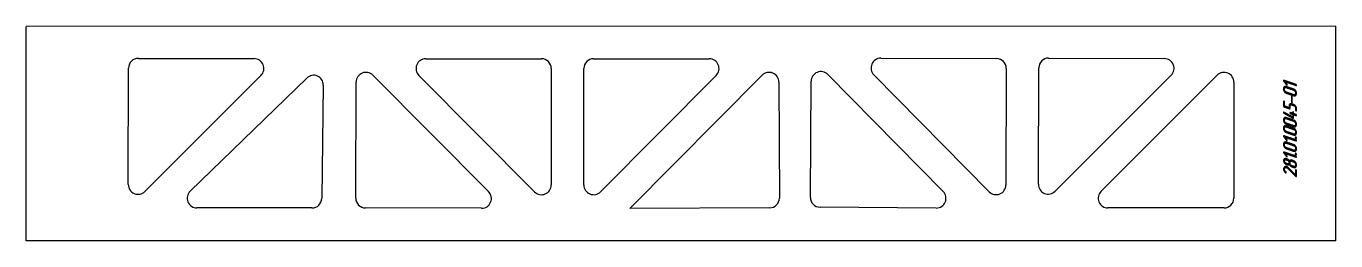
# Model space of a CAD drawing. Header units: millimetres. Extents: x 39 to 2054, y 63 to 392.
import ezdxf

# ---------------------------------------------------------------- set-up
doc = ezdxf.new("R2010")
doc.units = ezdxf.units.MM
doc.linetypes.add('K5LT_BASIC', pattern=[0])
doc.layers.add('Engraving', color=7, linetype='Continuous')

msp = doc.modelspace()

# ---------------------------------------------------------------- linework, layer by layer
at = {"color": 143, "linetype": 'K5LT_BASIC', "lineweight": 25, "true_color": 0x33acca}
for p, q in [((2054.1, 392.2), (39.1, 392)), ((39.1, 63), (39.1, 392)), ((2054.1, 63.1), (2054.1, 392.2)), ((211.8, 343), (389.8, 342.5)), ((1354.1, 343.2), (1532.2, 342.5)), ((1612.2, 343.3), (1790.2, 342.6)), ((196.2, 149.3), (196.7, 328)), ((653.9, 342.4), (832, 342.4)), ((847, 327.4), (847, 148.7)), ((897.1, 148.7), (897.1, 327.4)), ((912.1, 342.4), (1090.1, 342.4)), ((1547.1, 327.5), (1546.5, 148.8)), ((1596.5, 149.6), (1597.1, 328.3)), ((400.4, 316.9), (221.8, 138.6)), ((291.4, 139.1), (470.8, 312.8)), ((546.2, 128.5), (546.8, 306.5)), ((572.5, 317.1), (750.5, 138.4)), ((821.4, 138.1), (643.3, 316.8)), ((1100.8, 316.8), (922.7, 138.1)), ((967.9, 112.7), (1171.6, 317.1)), ((1197.2, 306.6), (1197.9, 128.5)), ((1245.6, 129.6), (1246.9, 307.7)), ((1272.5, 318.1), (1450, 138.8)), ((1520.8, 138.3), (1343.4, 317.6)), ((1800.8, 317), (1622.1, 138.9)), ((1692.9, 139), (1871.6, 317)), ((1897.2, 306.4), (1897.2, 128.3)), ((496.2, 301.8), (493.8, 128.1)), ((478.8, 113.3), (301.9, 113.3)), ((739.9, 112.8), (561.2, 113.4)), ((1182.9, 113.5), (967.9, 112.7)), ((1439.2, 113.2), (1260.5, 114.5)), ((1882.2, 113.3), (1703.5, 113.3)), ((2054.1, 63.1), (39.1, 63))]:
    msp.add_line(p, q, dxfattribs=at)
for centre, start, end in [((211.7, 328), 89.8439, 179.8439), ((1354, 328.2), 89.7979, 224.6959), ((1612.1, 328.3), 89.7979, 179.7979), ((1790.2, 327.6), 314.8999, 89.7979), ((389.8, 327.5), 314.9459, 89.8439), ((653.9, 327.4), 90.0056, 224.9036), ((832, 327.4), 0.0056, 90.0056), ((912.1, 327.4), 90.0056, 180.0056), ((1090.1, 327.4), 315.1076, 90.0056), ((1261.9, 307.6), 44.6959, 179.5939), ((1532.1, 327.5), 359.7979, 89.7979), ((481.2, 302), 359.1858, 134.0838), ((561.8, 306.5), 44.9036, 179.8016), ((1182.2, 306.5), 0.2096, 135.1076), ((1882.2, 306.4), 0.0019, 134.8999), ((211.2, 149.3), 179.8439, 314.9459), ((832, 148.7), 224.9036, 0.0056), ((912.1, 148.7), 180.0056, 315.1076), ((1531.5, 148.8), 224.6959, 359.7979), ((1611.5, 149.6), 179.7979, 314.8999), ((301.9, 128.3), 134.0838, 270.0019), ((478.8, 128.3), 270.0019, 359.1858), ((561.2, 128.4), 179.8016, 269.8016), ((739.9, 127.8), 269.8016, 44.9036), ((1182.9, 128.5), 270.2096, 0.2096), ((1260.6, 129.5), 179.5939, 269.5939), ((1439.3, 128.2), 269.5939, 44.6959), ((1703.5, 128.3), 134.8999, 270.0019), ((1882.2, 128.3), 270.0019, 0.0019)]:
    msp.add_arc(centre, 15, start, end, dxfattribs=at)
at = {"layer": 'Engraving', "color": 143, "linetype": 'K5LT_BASIC', "lineweight": 25, "true_color": 0x33acca}
for points, knots in [([(1992.8, 302.9), (1993.1, 302.8), (1993.3, 302.5), (1993.5, 302.3), (1993.5, 301.9), (1993.5, 301.8), (1993.3, 301.5), (1993.2, 301.3), (1992.8, 301.5), (1984.4, 304.3), (1976, 307.2), (1977.6, 305.1), (1979.1, 303.1), (1979.3, 302.8), (1979.3, 302.5), (1979.3, 302.2), (1979.1, 302.1), (1978.9, 302), (1978.6, 302.1), (1978.5, 302.1), (1978.1, 302.4), (1976, 305.3), (1973.8, 308.1), (1973.6, 308.4), (1973.6, 308.7), (1973.6, 309), (1973.8, 309.1), (1974, 309.3), (1974.3, 309.2), (1983.6, 306), (1992.8, 302.9)], [0, 0, 0, 0.181151, 0.181151, 0.343934, 0.343934, 0.472146, 0.472146, 0.625059, 0.625059, 5.39951, 5.39951, 6.773407, 6.773407, 6.936544, 6.936544, 7.074093, 7.074093, 7.217588, 7.217588, 7.383484, 7.383484, 9.302301, 9.302301, 9.462957, 9.462957, 9.596849, 9.596849, 9.739807, 9.739807, 15, 15, 15]), ([(1989.2, 295.7), (1991, 295.1), (1992.3, 293.4), (1993.5, 291.7), (1993.5, 290), (1993.5, 289.2), (1993.5, 288.5), (1993.5, 286.9), (1992.3, 286), (1991, 285.1), (1989.2, 285.7), (1983.6, 287.6), (1977.9, 289.6), (1976.2, 290.2), (1974.9, 291.8), (1973.6, 293.5), (1973.6, 295.3), (1973.6, 296), (1973.6, 296.7), (1973.6, 298.5), (1974.9, 299.3), (1976.1, 300.1), (1977.9, 299.5), (1983.6, 297.6), (1989.2, 295.7)], [0, 0, 0, 0.846521, 0.846521, 1.674424, 1.674424, 1.989042, 1.989042, 2.637777, 2.637777, 3.338641, 3.338641, 5.996422, 5.996422, 6.83575, 6.83575, 7.667338, 7.667338, 7.981955, 7.981955, 8.645972, 8.645972, 9.342219, 9.342219, 12, 12, 12]), ([(1989.2, 294.3), (1983.6, 296.2), (1977.9, 298.1), (1976.7, 298.5), (1975.9, 298), (1975, 297.4), (1975, 296.2), (1975, 295.5), (1975, 294.8), (1975, 293.6), (1975.9, 292.5), (1976.7, 291.4), (1977.9, 291), (1983.6, 289.1), (1989.2, 287.1), (1990.4, 286.7), (1991.2, 287.3), (1992.1, 287.9), (1992.1, 289), (1992.1, 289.7), (1992.1, 290.4), (1992.1, 291.6), (1991.3, 292.7), (1990.5, 293.8), (1989.2, 294.3)], [0, 0, 0, 3.194824, 3.194824, 3.749556, 3.749556, 4.284872, 4.284872, 4.662943, 4.662943, 5.32312, 5.32312, 6.003067, 6.003067, 9.197891, 9.197891, 9.751896, 9.751896, 10.278148, 10.278148, 10.656218, 10.656218, 11.310094, 11.310094, 12, 12, 12]), ([(1987.1, 283.9), (1987.1, 279.6), (1987.1, 275.3), (1987.1, 275), (1986.9, 274.9), (1986.7, 274.8), (1986.4, 274.9), (1986.2, 274.9), (1986, 275.2), (1985.7, 275.5), (1985.7, 275.8), (1985.7, 280.1), (1985.7, 284.3), (1985.7, 284.6), (1985.9, 284.7), (1986.1, 284.9), (1986.4, 284.8), (1986.7, 284.7), (1986.9, 284.5), (1987.1, 284.2), (1987.1, 283.9)], [0, 0, 0, 3.94619, 3.94619, 4.18756, 4.18756, 4.430856, 4.430856, 4.683549, 4.683549, 5.009861, 5.009861, 8.956051, 8.956051, 9.181245, 9.181245, 9.415662, 9.415662, 9.694987, 9.694987, 10, 10, 10]), ([(1989.2, 272), (1991, 271.4), (1992.3, 269.7), (1993.5, 268.1), (1993.5, 266.3), (1993.5, 264.5), (1993.5, 262.8), (1993.5, 262.4), (1993.3, 262.3), (1993.1, 262.2), (1992.8, 262.3), (1992.6, 262.3), (1992.4, 262.6), (1992.1, 262.9), (1992.1, 263.2), (1992.1, 265), (1992.1, 266.8), (1992.1, 268), (1991.3, 269.1), (1990.4, 270.2), (1989.2, 270.6), (1987.8, 271.1), (1986.4, 271.6), (1985.2, 272), (1984.4, 271.4), (1983.6, 270.9), (1983.6, 269.7), (1983.6, 267.9), (1983.6, 266.1), (1983.6, 265.4), (1982.9, 265.7), (1978.6, 267.1), (1974.3, 268.6), (1973.6, 268.8), (1973.6, 269.5), (1973.6, 273.1), (1973.6, 276.6), (1973.6, 276.9), (1973.8, 277), (1974.1, 277.2), (1974.3, 277.1), (1974.6, 277), (1974.8, 276.7), (1975, 276.5), (1975, 276.1), (1975, 272.9), (1975, 269.7), (1978.6, 268.5), (1982.2, 267.3), (1982.2, 268.8), (1982.2, 270.2), (1982.2, 271.9), (1983.4, 272.8), (1984.7, 273.6), (1986.4, 273), (1987.8, 272.5), (1989.2, 272)], [0, 0, 0, 1.351228, 1.351228, 2.662779, 2.662779, 3.922788, 3.922788, 4.107001, 4.107001, 4.292735, 4.292735, 4.485615, 4.485615, 4.734631, 4.734631, 5.994173, 5.994173, 6.866386, 6.866386, 7.769938, 7.769938, 8.830137, 8.830137, 9.565925, 9.565925, 10.270982, 10.270982, 11.530524, 11.530524, 11.910709, 11.910709, 15.09852, 15.09852, 15.55144, 15.55144, 18.061409, 18.061409, 18.233297, 18.233297, 18.412253, 18.412253, 18.625478, 18.625478, 18.858232, 18.858232, 21.116357, 21.116357, 23.772239, 23.772239, 24.780872, 24.780872, 25.83696, 25.83696, 26.939275, 26.939275, 28, 28, 28]), ([(1987.8, 258.4), (1987.8, 259.5), (1987.8, 260.5), (1987.8, 260.8), (1988, 260.9), (1988.3, 261.1), (1988.5, 261), (1988.8, 260.9), (1989, 260.6), (1989.2, 260.4), (1989.2, 260), (1989.2, 259), (1989.2, 257.9), (1991, 257.3), (1992.8, 256.7), (1993.1, 256.6), (1993.3, 256.3), (1993.5, 256), (1993.5, 255.7), (1993.5, 255.6), (1993.3, 255.3), (1993.2, 255.1), (1992.8, 255.3), (1991, 255.9), (1989.2, 256.5), (1989.2, 254), (1989.2, 251.5), (1989.2, 251.2), (1989, 251.1), (1988.8, 250.9), (1988.6, 251), (1988.5, 251.1), (1988.4, 251.1), (1981.3, 254.9), (1974.2, 258.8), (1973.9, 258.9), (1973.8, 259.2), (1973.7, 259.4), (1973.6, 259.6), (1973.6, 259.9), (1973.8, 260.1), (1974, 260.2), (1974.3, 260.1), (1974.4, 260.1), (1974.5, 260.1), (1981.1, 256.5), (1987.8, 252.9), (1987.8, 254.9), (1987.8, 257), (1986, 257.6), (1984.3, 258.2), (1984, 258.2), (1983.8, 258.5), (1983.5, 258.8), (1983.5, 259.1), (1983.5, 259.4), (1983.7, 259.5), (1983.9, 259.7), (1984.3, 259.6), (1986, 259), (1987.8, 258.4)], [0, 0, 0, 0.919271, 0.919271, 1.127707, 1.127707, 1.344577, 1.344577, 1.602992, 1.602992, 1.885279, 1.885279, 2.80455, 2.80455, 4.412203, 4.412203, 4.700056, 4.700056, 4.958613, 4.958613, 5.162261, 5.162261, 5.405251, 5.405251, 7.012904, 7.012904, 9.140618, 9.140618, 9.358167, 9.358167, 9.5736, 9.5736, 9.652851, 9.652851, 16.566261, 16.566261, 16.816195, 16.816195, 17.03414, 17.03414, 17.246724, 17.246724, 17.473684, 17.473684, 17.546543, 17.546543, 24.044603, 24.044603, 25.801161, 25.801161, 27.41337, 27.41337, 27.672909, 27.672909, 27.947247, 27.947247, 28.150404, 28.150404, 28.387791, 28.387791, 30, 30, 30]), ([(1989.2, 248.1), (1991, 247.5), (1992.3, 245.8), (1993.5, 244.1), (1993.5, 242.3), (1993.5, 241.6), (1993.5, 240.9), (1993.5, 239.3), (1992.3, 238.4), (1991, 237.5), (1989.2, 238.1), (1983.6, 240), (1977.9, 242), (1976.2, 242.5), (1974.9, 244.2), (1973.6, 245.9), (1973.6, 247.7), (1973.6, 248.4), (1973.6, 249.1), (1973.6, 250.8), (1974.9, 251.7), (1976.1, 252.5), (1977.9, 251.9), (1983.6, 250), (1989.2, 248.1)], [0, 0, 0, 0.846521, 0.846521, 1.674424, 1.674424, 1.989042, 1.989042, 2.637777, 2.637777, 3.338641, 3.338641, 5.996422, 5.996422, 6.83575, 6.83575, 7.667338, 7.667338, 7.981955, 7.981955, 8.645972, 8.645972, 9.342219, 9.342219, 12, 12, 12]), ([(1989.2, 246.6), (1983.6, 248.6), (1977.9, 250.5), (1976.7, 250.9), (1975.9, 250.3), (1975, 249.8), (1975, 248.6), (1975, 247.9), (1975, 247.2), (1975, 246), (1975.9, 244.9), (1976.7, 243.8), (1977.9, 243.4), (1983.6, 241.4), (1989.2, 239.5), (1990.4, 239.1), (1991.2, 239.7), (1992.1, 240.3), (1992.1, 241.4), (1992.1, 242.1), (1992.1, 242.8), (1992.1, 244), (1991.3, 245.1), (1990.5, 246.2), (1989.2, 246.6)], [0, 0, 0, 3.194824, 3.194824, 3.749556, 3.749556, 4.284872, 4.284872, 4.662943, 4.662943, 5.32312, 5.32312, 6.003067, 6.003067, 9.197891, 9.197891, 9.751896, 9.751896, 10.278148, 10.278148, 10.656218, 10.656218, 11.310094, 11.310094, 12, 12, 12]), ([(1989.2, 235.4), (1991, 234.8), (1992.3, 233.1), (1993.5, 231.4), (1993.5, 229.6), (1993.5, 228.9), (1993.5, 228.2), (1993.5, 226.6), (1992.3, 225.7), (1991, 224.8), (1989.2, 225.4), (1983.6, 227.3), (1977.9, 229.3), (1976.2, 229.8), (1974.9, 231.5), (1973.6, 233.2), (1973.6, 235), (1973.6, 235.7), (1973.6, 236.4), (1973.6, 238.1), (1974.9, 239), (1976.1, 239.8), (1977.9, 239.2), (1983.6, 237.3), (1989.2, 235.4)], [0, 0, 0, 0.846521, 0.846521, 1.674424, 1.674424, 1.989042, 1.989042, 2.637777, 2.637777, 3.338641, 3.338641, 5.996422, 5.996422, 6.83575, 6.83575, 7.667338, 7.667338, 7.981955, 7.981955, 8.645972, 8.645972, 9.342219, 9.342219, 12, 12, 12]), ([(1992.8, 217.7), (1993.1, 217.6), (1993.3, 217.3), (1993.5, 217.1), (1993.5, 216.7), (1993.5, 216.6), (1993.3, 216.3), (1993.2, 216.2), (1992.8, 216.3), (1984.4, 219.1), (1976, 222), (1977.6, 219.9), (1979.1, 217.9), (1979.3, 217.6), (1979.3, 217.3), (1979.3, 217), (1979.1, 216.9), (1978.9, 216.8), (1978.6, 216.9), (1978.5, 216.9), (1978.1, 217.2), (1976, 220.1), (1973.8, 222.9), (1973.6, 223.2), (1973.6, 223.5), (1973.6, 223.8), (1973.8, 223.9), (1974, 224.1), (1974.3, 224), (1983.6, 220.8), (1992.8, 217.7)], [0, 0, 0, 0.181151, 0.181151, 0.343934, 0.343934, 0.472146, 0.472146, 0.625059, 0.625059, 5.39951, 5.39951, 6.773407, 6.773407, 6.936544, 6.936544, 7.074093, 7.074093, 7.217588, 7.217588, 7.383484, 7.383484, 9.302301, 9.302301, 9.462957, 9.462957, 9.596849, 9.596849, 9.739807, 9.739807, 15, 15, 15]), ([(1989.2, 233.9), (1983.6, 235.9), (1977.9, 237.8), (1976.7, 238.2), (1975.9, 237.6), (1975, 237.1), (1975, 235.9), (1975, 235.2), (1975, 234.5), (1975, 233.3), (1975.9, 232.2), (1976.7, 231.1), (1977.9, 230.7), (1983.6, 228.7), (1989.2, 226.8), (1990.4, 226.4), (1991.2, 227), (1992.1, 227.6), (1992.1, 228.7), (1992.1, 229.4), (1992.1, 230.1), (1992.1, 231.3), (1991.3, 232.4), (1990.5, 233.5), (1989.2, 233.9)], [0, 0, 0, 3.194824, 3.194824, 3.749556, 3.749556, 4.284872, 4.284872, 4.662943, 4.662943, 5.32312, 5.32312, 6.003067, 6.003067, 9.197891, 9.197891, 9.751896, 9.751896, 10.278148, 10.278148, 10.656218, 10.656218, 11.310094, 11.310094, 12, 12, 12]), ([(1991.4, 221.3), (1991.4, 221.7), (1991.7, 221.9), (1992.1, 222.2), (1992.4, 222), (1992.8, 221.9), (1993.2, 221.5), (1993.5, 221.1), (1993.5, 220.6), (1993.5, 220.1), (1993.2, 219.9), (1992.9, 219.7), (1992.4, 219.9), (1992.2, 220), (1991.8, 220.4), (1991.4, 220.8), (1991.4, 221.3)], [0, 0, 0, 0.855828, 0.855828, 1.74556, 1.74556, 2.805969, 2.805969, 3.96496, 3.96496, 4.876932, 4.876932, 5.801755, 5.801755, 6.76801, 6.76801, 8, 8, 8]), ([(1989.2, 210.5), (1991, 209.9), (1992.3, 208.2), (1993.5, 206.5), (1993.5, 204.8), (1993.5, 204), (1993.5, 203.3), (1993.5, 201.7), (1992.3, 200.8), (1991, 199.9), (1989.2, 200.5), (1983.6, 202.5), (1977.9, 204.4), (1976.2, 205), (1974.9, 206.6), (1973.6, 208.3), (1973.6, 210.1), (1973.6, 210.8), (1973.6, 211.5), (1973.6, 213.3), (1974.9, 214.1), (1976.1, 215), (1977.9, 214.3), (1983.6, 212.4), (1989.2, 210.5)], [0, 0, 0, 0.846521, 0.846521, 1.674424, 1.674424, 1.989042, 1.989042, 2.637777, 2.637777, 3.338641, 3.338641, 5.996422, 5.996422, 6.83575, 6.83575, 7.667338, 7.667338, 7.981955, 7.981955, 8.645972, 8.645972, 9.342219, 9.342219, 12, 12, 12]), ([(1989.2, 209.1), (1983.6, 211), (1977.9, 212.9), (1976.7, 213.3), (1975.9, 212.8), (1975, 212.2), (1975, 211), (1975, 210.3), (1975, 209.6), (1975, 208.4), (1975.9, 207.3), (1976.7, 206.2), (1977.9, 205.8), (1983.6, 203.9), (1989.2, 201.9), (1990.4, 201.6), (1991.2, 202.1), (1992.1, 202.7), (1992.1, 203.8), (1992.1, 204.5), (1992.1, 205.2), (1992.1, 206.4), (1991.3, 207.5), (1990.5, 208.6), (1989.2, 209.1)], [0, 0, 0, 3.194824, 3.194824, 3.749556, 3.749556, 4.284872, 4.284872, 4.662943, 4.662943, 5.32312, 5.32312, 6.003067, 6.003067, 9.197891, 9.197891, 9.751896, 9.751896, 10.278148, 10.278148, 10.656218, 10.656218, 11.310094, 11.310094, 12, 12, 12]), ([(1992.8, 192.8), (1993.1, 192.7), (1993.3, 192.4), (1993.5, 192.2), (1993.5, 191.9), (1993.5, 191.7), (1993.3, 191.4), (1993.2, 191.3), (1992.8, 191.4), (1984.4, 194.3), (1976, 197.1), (1977.6, 195.1), (1979.1, 193), (1979.3, 192.7), (1979.3, 192.5), (1979.3, 192.2), (1979.1, 192), (1978.9, 191.9), (1978.6, 192), (1978.5, 192), (1978.1, 192.4), (1976, 195.2), (1973.8, 198.1), (1973.6, 198.3), (1973.6, 198.6), (1973.6, 198.9), (1973.8, 199.1), (1974, 199.2), (1974.3, 199.1), (1983.6, 196), (1992.8, 192.8)], [0, 0, 0, 0.181151, 0.181151, 0.343934, 0.343934, 0.472146, 0.472146, 0.625059, 0.625059, 5.39951, 5.39951, 6.773407, 6.773407, 6.936544, 6.936544, 7.074093, 7.074093, 7.217588, 7.217588, 7.383484, 7.383484, 9.302301, 9.302301, 9.462957, 9.462957, 9.596849, 9.596849, 9.739807, 9.739807, 15, 15, 15]), ([(1989.2, 185.6), (1991, 185), (1992.3, 183.3), (1993.5, 181.7), (1993.5, 179.9), (1993.5, 179.2), (1993.5, 178.5), (1993.5, 176.8), (1992.3, 175.9), (1991, 175), (1989.2, 175.6), (1987.8, 176.1), (1986.4, 176.6), (1985.3, 177), (1984.3, 177.9), (1983.3, 178.9), (1982.6, 180.2), (1982, 179.7), (1981.2, 179.5), (1980.3, 179.4), (1979.3, 179.7), (1978.6, 180), (1977.9, 180.2), (1976.2, 180.8), (1974.8, 182.5), (1974.2, 183.3), (1973.9, 184.2), (1973.8, 184.6), (1973.7, 185), (1973.6, 185.2), (1973.6, 185.5), (1973.6, 185.7), (1973.6, 185.9), (1973.6, 187.7), (1974.9, 188.6), (1975.4, 189), (1976.2, 189), (1976.6, 189), (1977, 189), (1977.2, 188.9), (1977.4, 188.9), (1977.6, 188.8), (1977.9, 188.8), (1978.6, 188.5), (1979.3, 188.3), (1980.4, 187.9), (1981.2, 187.2), (1982, 186.6), (1982.6, 185.6), (1983.1, 186.4), (1984.2, 186.7), (1985.2, 187), (1986.4, 186.6), (1987.8, 186.1), (1989.2, 185.6)], [0, 0, 0, 1.873598, 1.873598, 3.69261, 3.69261, 4.386884, 4.386884, 5.818535, 5.818535, 7.364988, 7.364988, 8.831065, 8.831065, 10.043454, 10.043454, 11.431214, 11.431214, 12.22177, 12.22177, 13.14885, 13.14885, 13.899491, 13.899491, 15.762312, 15.762312, 16.708293, 16.708293, 17.125443, 17.125443, 17.362221, 17.362221, 17.577677, 17.577677, 19.055802, 19.055802, 19.771228, 19.771228, 20.139764, 20.139764, 20.365597, 20.365597, 20.592941, 20.592941, 21.340886, 21.340886, 22.373032, 22.373032, 23.469845, 23.469845, 24.415003, 24.415003, 25.533412, 25.533412, 27, 27, 27]), ([(1979.3, 186.8), (1978.6, 187.1), (1977.9, 187.3), (1976.7, 187.7), (1975.9, 187.2), (1975, 186.6), (1975, 185.5), (1975, 184.3), (1975.9, 183.2), (1976.7, 182.1), (1977.9, 181.7), (1978.6, 181.4), (1979.3, 181.2), (1980.5, 180.8), (1981.3, 181.3), (1982.1, 181.8), (1982.1, 183), (1982.1, 184.2), (1981.3, 185.3), (1980.5, 186.4), (1979.3, 186.8)], [0, 0, 0, 0.718951, 0.718951, 1.697337, 1.697337, 2.634709, 2.634709, 3.797866, 3.797866, 5.000561, 5.000561, 5.719512, 5.719512, 6.697901, 6.697901, 7.635273, 7.635273, 8.789173, 8.789173, 10, 10, 10]), ([(1989.2, 184.2), (1987.8, 184.7), (1986.4, 185.1), (1985.2, 185.5), (1984.4, 185), (1983.6, 184.5), (1983.6, 183.3), (1983.6, 182.6), (1983.6, 181.8), (1983.6, 180.7), (1984.4, 179.6), (1985.2, 178.4), (1986.4, 178), (1987.8, 177.6), (1989.2, 177.1), (1990.4, 176.7), (1991.2, 177.3), (1992.1, 177.8), (1992.1, 178.9), (1992.1, 179.7), (1992.1, 180.4), (1992.1, 181.6), (1991.3, 182.7), (1990.4, 183.8), (1989.2, 184.2)], [0, 0, 0, 1.329406, 1.329406, 2.254108, 2.254108, 3.148824, 3.148824, 3.778355, 3.778355, 4.877538, 4.877538, 6.009386, 6.009386, 7.338792, 7.338792, 8.260968, 8.260968, 9.137189, 9.137189, 9.766721, 9.766721, 10.866842, 10.866842, 12, 12, 12]), ([(1991.4, 196.5), (1991.4, 196.8), (1991.7, 197.1), (1992.1, 197.3), (1992.4, 197.2), (1992.8, 197), (1993.2, 196.6), (1993.5, 196.2), (1993.5, 195.7), (1993.5, 195.2), (1993.2, 195), (1992.9, 194.9), (1992.4, 195), (1992.2, 195.1), (1991.8, 195.5), (1991.4, 195.9), (1991.4, 196.5)], [0, 0, 0, 0.855828, 0.855828, 1.74556, 1.74556, 2.805969, 2.805969, 3.96496, 3.96496, 4.876932, 4.876932, 5.801755, 5.801755, 6.76801, 6.76801, 8, 8, 8]), ([(1993.5, 170.7), (1993.5, 166.5), (1993.5, 162.2), (1993.5, 162), (1993.3, 161.8), (1993, 161.7), (1992.7, 161.8), (1992.5, 161.8), (1992.4, 162), (1986.5, 167.9), (1980.6, 173.8), (1980.3, 174.1), (1980, 174.3), (1979.8, 174.5), (1979.5, 174.7), (1979, 175), (1978.5, 175.2), (1977.1, 175.7), (1976.1, 174.9), (1975.6, 174.5), (1975.3, 173.9), (1975.1, 173.3), (1975.1, 172.6), (1975.1, 171.6), (1975.6, 170.6), (1976.1, 169.6), (1977.5, 168.6), (1977.7, 168.4), (1977.8, 168.2), (1977.9, 168), (1977.9, 167.8), (1977.9, 167.5), (1977.7, 167.3), (1977.6, 167.2), (1977.2, 167.3), (1977.1, 167.3), (1977, 167.4), (1975.3, 168.6), (1974.4, 170.1), (1973.6, 171.5), (1973.6, 173), (1973.6, 175), (1975, 176.2), (1976.5, 177.4), (1978.5, 176.7), (1979.2, 176.4), (1979.9, 176), (1980.5, 175.6), (1981.4, 174.7), (1986.7, 169.4), (1992.1, 164), (1992.1, 167.6), (1992.1, 171.2), (1992.1, 171.5), (1992.3, 171.6), (1992.5, 171.8), (1992.8, 171.7), (1993.1, 171.6), (1993.3, 171.3), (1993.5, 171.1), (1993.5, 170.7)], [0, 0, 0, 3.047826, 3.047826, 3.226196, 3.226196, 3.425035, 3.425035, 3.570989, 3.570989, 9.561221, 9.561221, 9.825724, 9.825724, 10.050668, 10.050668, 10.473601, 10.473601, 11.396415, 11.396415, 11.832946, 11.832946, 12.317549, 12.317549, 13.072233, 13.072233, 14.062635, 14.062635, 14.240973, 14.240973, 14.40613, 14.40613, 14.588981, 14.588981, 14.779051, 14.779051, 14.881829, 14.881829, 16.249197, 16.249197, 17.325971, 17.325971, 18.610175, 18.610175, 19.935785, 19.935785, 20.483021, 20.483021, 21.195978, 21.195978, 26.62229, 26.62229, 29.191003, 29.191003, 29.365522, 29.365522, 29.547183, 29.547183, 29.763638, 29.763638, 30, 30, 30])]:
    msp.add_open_spline(points, degree=2, knots=knots, dxfattribs=at)

doc.saveas('drawing.dxf')
